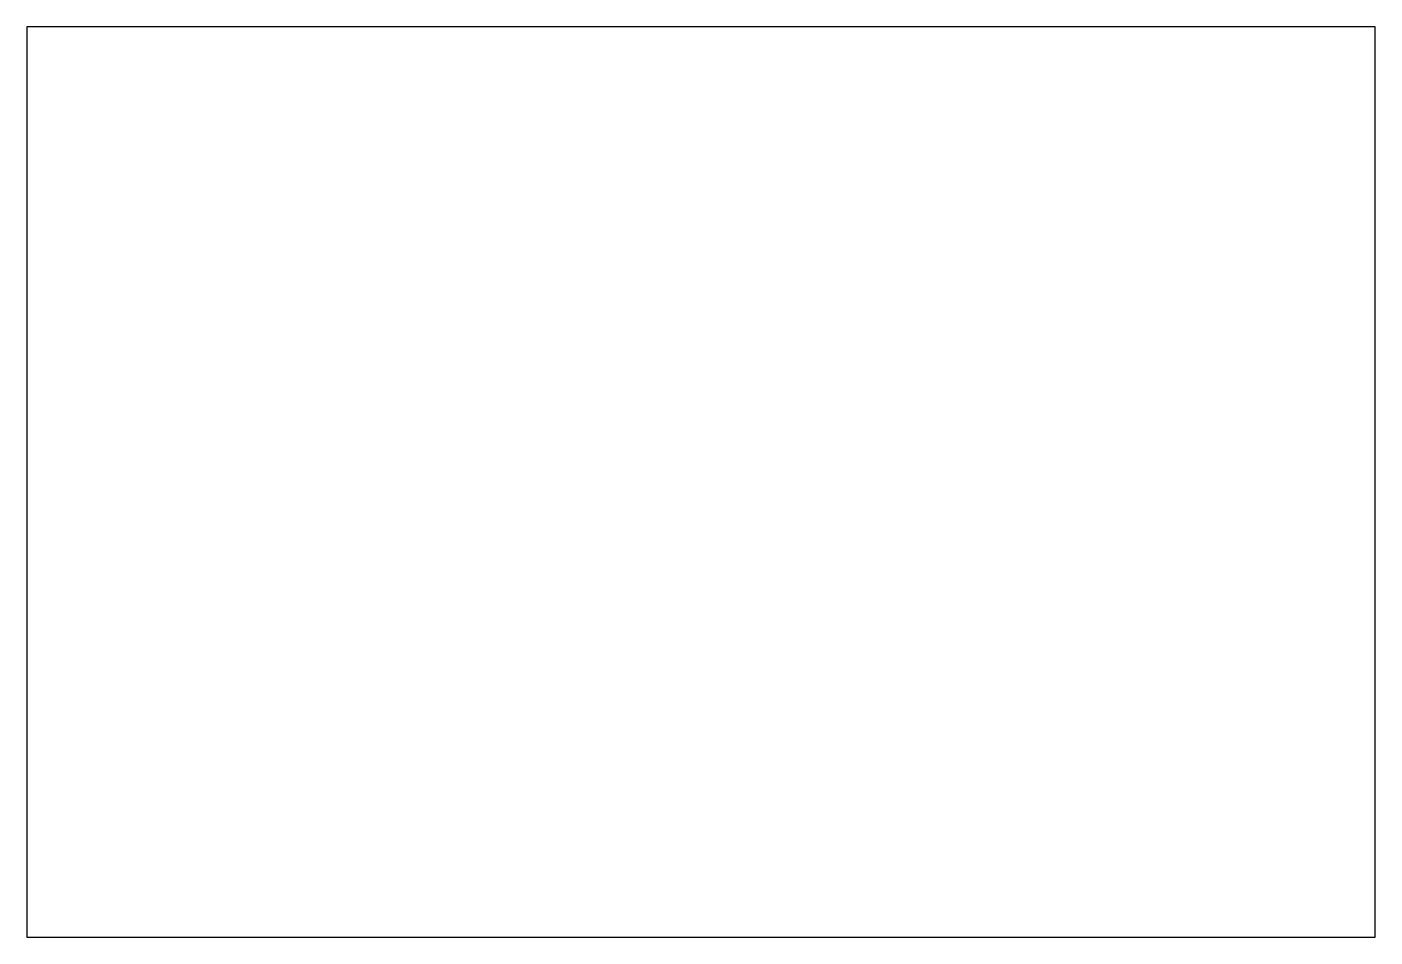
# Model space of a CAD drawing. Header units: millimetres. Extents: x -48 to 32, y -24 to 30.
import ezdxf

# ---------------------------------------------------------------- set-up
doc = ezdxf.new("R2010")
doc.units = ezdxf.units.MM
doc.layers.add('footprint', color=7, linetype='Continuous')

msp = doc.modelspace()

# ---------------------------------------------------------------- linework, layer by layer
at = {"layer": 'footprint'}
for p, q in [((-48, 30), (-48, -24)), ((32, 30), (-48, 30)), ((32, -24), (32, 30)), ((-48, -24), (32, -24))]:
    msp.add_line(p, q, dxfattribs=at)

doc.saveas('drawing.dxf')
